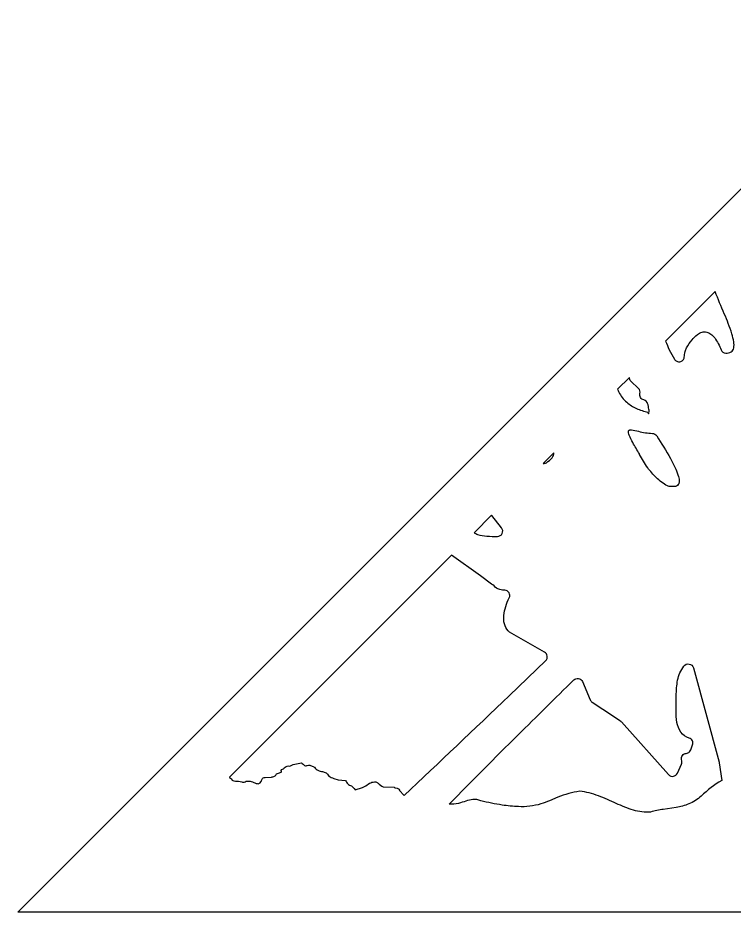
# Model space of a CAD drawing. Extents: x -22 to 58, y -5 to 29.
# Drawn here: x -22 to -8.78, y -5 to 11.5 of the extents above; entities that cross this region are included whole.
import ezdxf

# ---------------------------------------------------------------- set-up
doc = ezdxf.new("R2010")
doc.units = 0
doc.header["$LTSCALE"] = 100
doc.layers.add('LAYER_1', color=1, linetype='CONTINUOUS')

msp = doc.modelspace()

# ---------------------------------------------------------------- linework, layer by layer
at = {"layer": 'LAYER_1', "color": 7}
msp.add_lwpolyline([(-5.497102, 11.498908), (32.127996, 11.498865), (15.876968, -4.999994), (-21.998087, -4.999998), (-5.497102, 11.498908)], close=True, dxfattribs=at)
at = {"layer": 'LAYER_1', "color": 0}
for points in [[(-9.134302, 6.448077), (-10.047118, 5.535376, 0.032665), (-9.978516, 5.376926, 0.013986), (-9.885055, 5.203352, 0.157098), (-9.841429, 5.162869, 0.156729), (-9.782315, 5.155865, 0.157237), (-9.729765, 5.184024, 0.156983), (-9.703937, 5.237766, -0.022701), (-9.684934, 5.341011, -0.06867), (-9.659759, 5.412369, -0.038175), (-9.557788, 5.560342, -0.060754), (-9.461738, 5.65436, -0.095929), (-9.371865, 5.699589, -0.122603), (-9.288422, 5.701193, -0.103695), (-9.211664, 5.664336, -0.067497), (-9.141844, 5.594183, -0.07024), (-9.024038, 5.374648, 0.306332), (-8.936468, 5.312742, 0.160873), (-8.835887, 5.335838, 0.193918), (-8.79, 5.40866, 0.089416), (-8.789362, 5.52332, 0.038338), (-8.824528, 5.671928, 0.023824), (-8.964484, 6.039437, -0.006209), (-9.134302, 6.448077)], [(-10.716315, 4.866266), (-10.932012, 4.650597, 0.043145), (-10.911283, 4.594392, 0.103496), (-10.763221, 4.405794, 0.068108), (-10.585209, 4.293435, 0.063844), (-10.372768, 4.225215), (-10.36107, 4.192408, 0.120859), (-10.3559, 4.281188, 0.037414), (-10.378409, 4.381691, 0.268908), (-10.448779, 4.449234, -0.207975), (-10.50935, 4.493738, -0.208306), (-10.520255, 4.568097, 0.27479), (-10.547559, 4.662101), (-10.68585, 4.794963, -0.211682), (-10.716315, 4.866266)], [(-10.011677, 2.863352, -0.069786), (-10.220455, 3.017424, -0.043353), (-10.378079, 3.199607, -0.044689), (-10.526583, 3.44529), (-10.531059, 3.453731, -0.009863), (-10.651993, 3.66333, -0.029444), (-10.717421, 3.797511, -0.038908), (-10.73126, 3.840863, -0.085736), (-10.733551, 3.870811, -0.172606), (-10.725069, 3.889172, -0.14882), (-10.70659, 3.897764, -0.065785), (-10.678892, 3.898402), (-10.642748, 3.892905), (-10.548232, 3.87077, 0.055591), (-10.292008, 3.832809, -0.262178), (-10.210866, 3.786947, -0.006799), (-9.956968, 3.370553), (-9.955641, 3.368191, -0.022995), (-9.858812, 3.173359, -0.039001), (-9.809302, 3.034378, -0.0732), (-9.797273, 2.941953, -0.135664), (-9.812887, 2.886784, -0.152171), (-9.846307, 2.859573, -0.084827), (-9.887693, 2.851024, -0.030754), (-9.927208, 2.851839, 0.037284), (-9.955015, 2.852719, -0.157522), (-10.011677, 2.863352)], [(-12.107866, 3.474892), (-12.30442, 3.27836, 0.156416), (-12.247551, 3.292478, 0.098444), (-12.140204, 3.384021, 0.160642), (-12.107866, 3.474892)], [(-13.260004, 2.322899), (-13.582023, 2.00092, 0.045207), (-13.515948, 1.96953, 0.060461), (-13.344398, 1.937542, 0.023095), (-13.149783, 1.930809, 0.29426), (-13.062512, 1.986278, 0.29405), (-13.074154, 2.088935), (-13.256515, 2.318195), (-13.260004, 2.322899)], [(-13.998579, 1.58442), (-18.095079, -2.51156), (-18.092362, -2.513584, -0.058919), (-18.06548, -2.540045), (-18.044052, -2.563775, 0.117529), (-18.012743, -2.580299, 0.074917), (-17.956216, -2.585144, -0.056761), (-17.89775, -2.588717), (-17.866038, -2.598021, 0.098103), (-17.841836, -2.602929, 0.092803), (-17.805901, -2.593313, -0.151189), (-17.713278, -2.584154, -0.040339), (-17.671837, -2.595788), (-17.598949, -2.624368, 0.071661), (-17.567606, -2.630468, 0.137833), (-17.53973, -2.623878, 0.124522), (-17.515373, -2.599174, 0.056792), (-17.505138, -2.57441), (-17.493761, -2.545134, -0.134408), (-17.473902, -2.521787, -0.173179), (-17.43822, -2.514805), (-17.320418, -2.510056, 0.051964), (-17.265186, -2.492986, 0.098514), (-17.23969, -2.475083, 0.190225), (-17.228965, -2.44791, 0.033654), (-17.148895, -2.420911, 0.078531), (-17.134688, -2.412239, 0.096814), (-17.131958, -2.408562, 0.126575), (-17.131349, -2.405116, 0.084763), (-17.132268, -2.401743, -0.036903), (-17.138228, -2.390502, -0.149802), (-17.138919, -2.380505, -0.119886), (-17.131429, -2.367045), (-17.094877, -2.354155, -0.035639), (-17.094877, -2.354155), (-17.0933, -2.35146, -0.089424), (-17.068388, -2.324366, -0.215816), (-16.981145, -2.304895), (-16.916098, -2.276698), (-16.763826, -2.244978, 0.037123), (-16.707129, -2.295843, 0.080185), (-16.692233, -2.303699, 0.140649), (-16.681541, -2.303955, 0.041314), (-16.676656, -2.302199, -0.019033), (-16.658487, -2.294024, -0.114457), (-16.60939, -2.290758), (-16.536283, -2.318931, -0.044751), (-16.526048, -2.32809, 0.025726), (-16.495123, -2.361113, 0.073445), (-16.454625, -2.384749, 0.047437), (-16.379838, -2.40688, -0.09008), (-16.310303, -2.430694, -0.08559), (-16.296532, -2.44346), (-16.28779, -2.457385, 0.115052), (-16.258486, -2.490473, 0.071455), (-16.168575, -2.533474), (-16.089334, -2.556978), (-15.951229, -2.57106, 0.065364), (-15.910087, -2.633, 0.107279), (-15.878032, -2.655389), (-15.842956, -2.672548, -0.074193), (-15.792748, -2.718797), (-15.772394, -2.742187), (-15.63839, -2.698876), (-15.577441, -2.668431), (-15.510409, -2.621427, -0.069223), (-15.417133, -2.595424, -0.189716), (-15.370237, -2.607323, -0.035766), (-15.352069, -2.622978, 0.094566), (-15.260555, -2.687127), (-15.053334, -2.69771, 0.113305), (-15.028984, -2.70831), (-15.000708, -2.713735, -0.098945), (-14.975393, -2.723455, -0.190134), (-14.959929, -2.746938), (-14.96598, -2.752828), (-14.872598, -2.846966, 0.001918), (-12.932311, -1.007569), (-12.933661, -1.006974), (-12.260145, -0.360045, 0.244072), (-12.230941, -0.277766, 0.244043), (-12.279248, -0.205144), (-12.927532, 0.16471, -0.095237), (-12.954669, 0.187558, -0.110334), (-13.021619, 0.319929, -0.08445), (-13.032553, 0.471293, -0.08983), (-12.932145, 0.799234, 0.256832), (-12.935779, 0.890852, 0.257223), (-13.013776, 0.938994, -0.040074), (-13.103826, 0.95091, -0.045063), (-13.140025, 0.962428, -0.092048), (-13.165444, 0.97864, 0.020472), (-13.261945, 1.05365), (-13.465365, 1.202306), (-13.998579, 1.58442)], [(-9.012725, -2.570978, 0.061629), (-9.388684, -2.859506, -0.083152), (-9.618981, -3.005041, -0.055978), (-9.853294, -3.070845), (-10.089219, -3.104772, 0.041029), (-10.324354, -3.154674, -0.096633), (-10.641347, -3.118519, -0.034187), (-10.95835, -2.994667, 0.016866), (-11.284919, -2.854868, 0.066569), (-11.630611, -2.770872, 0.061621), (-12.03285, -2.880369), (-12.190309, -2.945757, -0.024243), (-12.349102, -3.003775, -0.08397), (-12.762016, -3.054311, -0.031075), (-13.061798, -3.025136, -0.021506), (-13.45424, -2.945202, 0.111667), (-13.603158, -2.921325, 0.064134), (-13.731207, -2.950755, -0.023947), (-13.867362, -2.993114, -0.074941), (-14.040598, -3.008026, -0.003815), (-12.771971, -1.734019, -0.001339), (-11.740759, -0.717088, -0.253918), (-11.654032, -0.691037, -0.253564), (-11.583283, -0.747565), (-11.43685, -1.084124, 0.152517), (-11.401, -1.126758, -0.003888), (-10.880536, -1.473434, -0.064927), (-10.862815, -1.488931), (-9.992358, -2.463431, 0.262193), (-9.904705, -2.494695, 0.261838), (-9.830779, -2.438195), (-9.754118, -2.267745, 0.162234), (-9.747413, -2.208938), (-9.75189, -2.186226, -0.218223), (-9.734279, -2.109399, -0.218849), (-9.665677, -2.070648, 0.077932), (-9.636259, -2.062994, 0.213672), (-9.583122, -2.007202), (-9.549255, -1.91629, 0.212003), (-9.552405, -1.839978, 0.211934), (-9.609527, -1.789372, -0.160113), (-9.766714, -1.677616, -0.110628), (-9.837479, -1.50048, -0.043904), (-9.855341, -1.282848), (-9.853819, -1.049603), (-9.853658, -1.043903), (-9.843322, -0.863256, -0.030975), (-9.826293, -0.721178, -0.113068), (-9.709232, -0.46197, -0.296918), (-9.612759, -0.422328, -0.296911), (-9.535661, -0.492474), (-9.061004, -2.232442), (-9.058641, -2.243974), (-9.012725, -2.570978)]]:
    msp.add_lwpolyline(points, format="xyb", close=True, dxfattribs=at)

doc.saveas('drawing.dxf')
